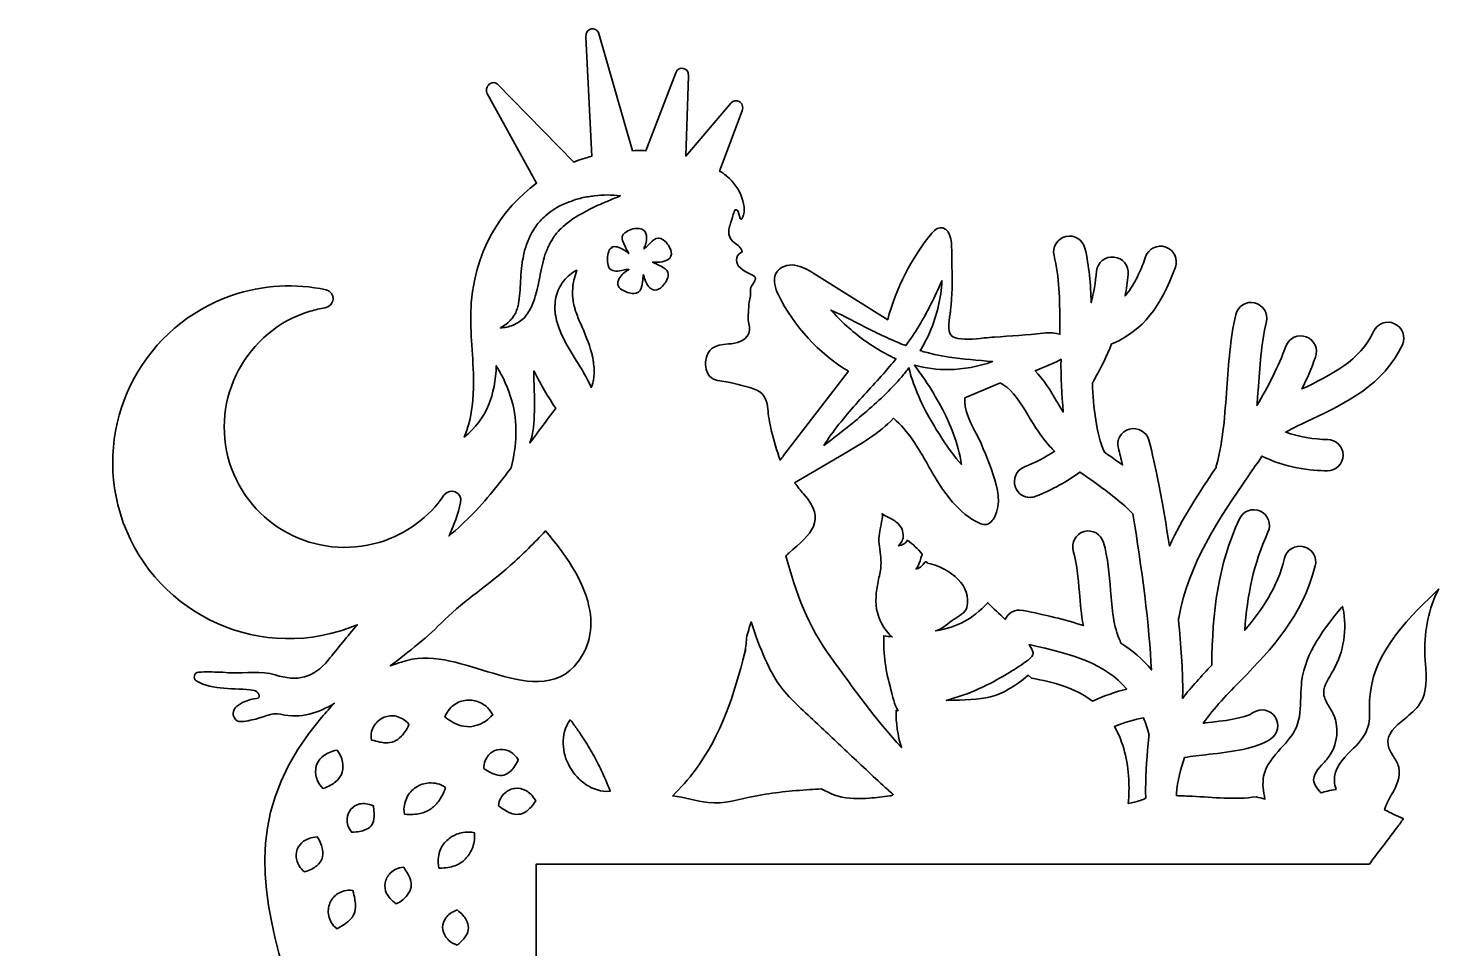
# Model space of a CAD drawing. Header units: millimetres. Extents: x 61 to 277, y 60 to 335.
# Drawn here: x 61 to 276.9, y 193.7 to 334.5 of the extents above; entities that cross this region are included whole.
import ezdxf

# ---------------------------------------------------------------- set-up
doc = ezdxf.new("R2010")
doc.units = ezdxf.units.MM
doc.header["$MEASUREMENT"] = 0
doc.layers.add('Layer 1', color=7, linetype='Continuous', lineweight=0)

# ---------------------------------------------------------------- blocks, each defined once
blk = doc.blocks.new('Block_0')
at = {"layer": 'Layer 1', "color": 18, "lineweight": 35, "true_color": 0x000000}
for points, knots in [([(276.93, 248.74), (276.93, 248.74), (276.44, 248.25), (276.44, 248.25), (271.46, 243.52), (266.63, 238.41), (266.35, 231.77), (266.31, 231.39), (266.35, 230.96), (266.35, 230.58), (266.35, 229.48), (266.35, 228.35), (265.99, 227.37), (265.54, 226.06), (264.51, 225), (263.52, 224.01), (262.22, 222.67), (260.84, 221.3), (260.95, 219.36), (260.98, 218.93), (261.06, 218.51), (261.2, 218.09), (260.77, 218.02), (260.35, 217.95), (259.89, 217.84), (259.54, 217.77), (259.22, 217.66), (258.9, 217.56), (258.83, 217.63), (258.73, 217.77), (258.66, 217.84), (258.3, 218.26), (257.92, 218.69), (257.81, 219.22), (257.6, 220.31), (258.44, 221.23), (259.26, 222.11), (259.47, 222.32), (259.68, 222.57), (259.86, 222.78), (261.51, 224.75), (261.83, 227.79), (260.56, 230.05), (260.46, 230.26), (260.28, 230.5), (260.17, 230.72), (259.82, 231.28), (259.5, 231.81), (259.36, 232.45), (259.15, 233.61), (259.86, 234.7), (260.46, 235.76), (260.56, 235.94), (260.67, 236.11), (260.77, 236.29), (262.4, 239.11), (262.93, 242.57), (262.26, 245.78), (262.26, 245.78), (262.18, 246.06), (262.18, 246.06), (262.18, 246.06), (261.97, 245.85), (261.97, 245.85), (259.54, 242.85), (256.54, 239.11), (255.94, 234.6), (255.87, 233.79), (255.83, 232.94), (255.8, 232.13), (255.76, 230.61), (255.73, 228.99), (255.13, 227.61), (254.63, 226.38), (253.68, 225.35), (252.77, 224.37), (251.64, 223.13), (250.47, 221.83), (250.12, 220.1), (249.91, 218.93), (250.05, 217.77), (250.33, 216.61), (249.87, 216.71), (249.41, 216.82), (248.96, 216.96), (245.82, 216.46), (242.36, 216.89), (239.22, 217.03), (238.41, 217.06), (237.56, 217.1), (236.75, 217.13), (236.78, 217.21), (236.78, 217.31), (236.78, 217.42), (236.96, 219.46), (237.38, 221.26), (238.02, 222.96), (239.11, 223.17), (240.42, 223.31), (241.76, 223.45), (245.25, 223.84), (248.88, 224.26), (251.21, 225.81), (252.31, 226.55), (252.62, 228.07), (251.88, 229.16), (251.14, 230.26), (249.63, 230.58), (248.53, 229.83), (247.16, 228.92), (243.98, 228.56), (241.19, 228.25), (241.09, 228.25), (240.98, 228.21), (240.88, 228.21), (242.57, 230.58), (244.62, 232.69), (246.77, 234.88), (251.35, 239.61), (256.05, 244.47), (258.02, 252.27), (258.37, 253.58), (257.56, 254.88), (256.26, 255.2), (254.95, 255.55), (253.65, 254.74), (253.33, 253.44), (252.2, 248.96), (249.91, 245.53), (247.23, 242.43), (247.61, 247.76), (248.57, 252.62), (250.79, 257.42), (251.35, 258.66), (250.82, 260.07), (249.63, 260.63), (248.39, 261.2), (246.98, 260.67), (246.42, 259.47), (243.1, 252.31), (242.29, 245.32), (242.18, 237.07), (240.63, 235.44), (239.08, 233.79), (237.7, 231.99), (237.74, 232.52), (237.74, 233.04), (237.74, 233.57), (237.74, 236.33), (237.49, 240.03), (237.07, 244.05), (237.1, 244.12), (237.14, 244.26), (237.14, 244.33), (238.62, 252.59), (243.06, 259.15), (247.83, 266.06), (248.5, 267.05), (249.2, 268.04), (249.87, 269.06), (253.19, 267.33), (257.49, 266.81), (259.89, 266.81), (261.23, 266.81), (262.29, 267.9), (262.29, 269.2), (262.29, 270.55), (261.2, 271.6), (259.89, 271.6), (257.85, 271.6), (255.45, 272.03), (253.51, 272.73), (254.74, 273.4), (256.05, 274.04), (257.49, 274.71), (262.64, 277.14), (268.5, 279.93), (271.36, 286.1), (271.92, 287.34), (271.39, 288.75), (270.16, 289.31), (268.92, 289.88), (267.51, 289.35), (266.95, 288.11), (264.94, 283.7), (260.42, 281.45), (255.98, 279.33), (256.75, 280.88), (257.46, 282.5), (258.06, 284.2), (258.52, 285.43), (257.88, 286.84), (256.65, 287.3), (255.41, 287.76), (254, 287.13), (253.54, 285.89), (252.34, 282.68), (250.82, 279.72), (249.1, 276.82), (249.17, 277.6), (249.2, 278.34), (249.27, 279.08), (249.52, 282.75), (249.77, 286.21), (250.54, 289.63), (250.82, 290.94), (250.05, 292.21), (248.74, 292.52), (247.44, 292.81), (246.17, 292.03), (245.85, 290.72), (245, 286.95), (244.76, 283.14), (244.47, 279.47), (244.19, 275.38), (243.95, 271.53), (242.92, 267.69), (242.89, 267.58), (242.85, 267.48), (242.85, 267.33), (240.28, 263.52), (237.7, 259.61), (235.69, 255.31), (234.74, 261.76), (233.57, 267.86), (232.55, 271.5), (232.2, 272.77), (230.89, 273.54), (229.59, 273.19), (228.28, 272.84), (227.54, 271.53), (227.89, 270.23), (228.11, 269.49), (228.28, 268.64), (228.53, 267.72), (227.93, 268.15), (227.29, 268.57), (226.73, 268.99), (226.38, 269.2), (226.06, 269.45), (225.74, 269.66), (224.51, 272.56), (224.05, 276.4), (223.91, 280.28), (223.98, 280.39), (224.12, 280.49), (224.15, 280.63), (225.25, 282.61), (226.13, 284.44), (226.84, 286.21), (226.94, 286.24), (227.05, 286.28), (227.12, 286.31), (231.56, 288.29), (234.46, 291.89), (236.61, 297.96), (237.07, 299.19), (236.4, 300.6), (235.13, 301.03), (233.89, 301.48), (232.48, 300.81), (232.06, 299.54), (231.14, 296.93), (230.15, 294.99), (228.92, 293.55), (229.13, 294.6), (229.27, 295.66), (229.38, 296.83), (229.52, 298.17), (228.56, 299.37), (227.22, 299.51), (225.88, 299.65), (224.68, 298.7), (224.54, 297.36), (224.37, 295.63), (224.12, 294.04), (223.73, 292.52), (223.66, 295.31), (223.41, 298.13), (222.78, 300.85), (222.46, 302.15), (221.16, 302.97), (219.85, 302.65), (218.55, 302.33), (217.73, 301.03), (218.05, 299.72), (218.83, 296.51), (218.93, 292.91), (218.93, 289.49), (218.93, 288.89), (218.93, 288.25), (218.93, 287.69), (218.26, 287.9), (217.42, 287.97), (216.39, 287.87), (213.92, 287.58), (211.42, 287.41), (208.91, 287.27), (208.42, 287.23), (207.89, 287.2), (207.33, 287.13), (205.81, 286.95), (204.05, 286.77), (202.81, 287.2), (201.58, 287.62), (201.93, 289.52), (202.14, 290.79), (202.18, 291.01), (202.21, 291.22), (202.21, 291.39), (202.49, 293.58), (202.46, 295.84), (202.42, 298.03), (202.42, 298.52), (202.39, 299.01), (202.39, 299.54), (202.39, 299.65), (202.39, 299.76), (202.39, 299.93), (202.39, 301.24), (202.42, 303.64), (201.01, 303.95), (200.45, 304.09), (199.85, 303.81), (199.32, 303.14), (196.18, 299.3), (193.85, 294.75), (192.58, 289.91), (192.58, 289.91), (181.29, 297), (181.29, 297), (180.41, 297.53), (179.46, 298.1), (178.33, 298.27), (177.34, 298.41), (176, 298.06), (175.47, 297), (174.94, 295.91), (175.4, 294.68), (175.86, 293.72), (178.22, 288.92), (182.03, 284.8), (186.58, 282.05), (186.58, 282.05), (176.64, 269.13), (176.64, 269.13), (176.46, 268.92), (176.32, 268.71), (176.14, 268.46), (175.05, 271.29), (174.34, 274.67), (174.24, 276.23), (174.17, 277.71), (173.5, 278.91), (172.05, 279.36), (170.5, 279.86), (168.87, 280.25), (167.22, 280.53), (166.76, 280.6), (166.3, 280.67), (165.91, 280.85), (164.99, 281.27), (164.61, 282.5), (164.71, 283.46), (164.99, 285.57), (165.98, 286.07), (168.24, 286.21), (169.4, 286.28), (170.78, 286.63), (171.31, 287.8), (171.63, 288.54), (171.27, 289.14), (171.24, 289.88), (171.2, 290.23), (171.24, 290.62), (171.27, 290.97), (171.31, 291.64), (171.31, 292.45), (171.49, 293.09), (171.7, 293.72), (171.45, 294.46), (171.73, 295.06), (171.94, 295.45), (172.47, 295.91), (172.3, 296.44), (172.23, 296.65), (170.53, 297.22), (169.76, 298.13), (169.47, 298.45), (169.37, 298.94), (169.47, 299.37), (169.58, 299.79), (169.93, 300.14), (170.32, 300.28), (170.18, 300.92), (169.62, 301.34), (169.09, 301.73), (168.38, 302.22), (168.1, 303.14), (168.31, 303.99), (168.38, 304.2), (168.42, 304.34), (168.45, 304.45), (168.63, 304.98), (168.8, 305.51), (168.95, 306), (169.02, 306.18), (169.09, 306.56), (169.23, 306.71), (169.3, 306.78), (169.44, 306.78), (169.58, 306.63), (169.69, 306.53), (169.93, 305.82), (170, 305.4), (170.04, 305.26), (170.22, 305.22), (170.25, 305.33), (171.27, 306.85), (170.04, 310.23), (167.99, 311.82), (167.92, 311.86), (167.89, 311.89), (167.85, 311.93), (167.85, 311.93), (167.89, 312), (167.89, 312), (167.53, 312.21), (167.22, 312.42), (166.86, 312.63), (166.86, 312.63), (170.32, 321.87), (170.32, 321.87), (170.53, 322.54), (170.25, 323.07), (169.86, 323.29), (169.44, 323.53), (168.95, 323.43), (168.63, 323.07), (168.63, 323.07), (161.68, 314.96), (161.68, 314.96), (161.68, 314.96), (162.1, 327.24), (162.1, 327.24), (162.14, 327.91), (161.71, 328.3), (161.29, 328.37), (160.9, 328.44), (160.37, 328.3), (160.16, 327.7), (160.16, 327.7), (155.57, 315.77), (155.57, 315.77), (155.4, 315.77), (155.22, 315.81), (155.05, 315.81), (154.55, 315.81), (154.02, 315.81), (153.53, 315.77), (153.53, 315.77), (148.31, 333.83), (148.31, 333.83), (148.1, 334.29), (147.64, 334.5), (147.18, 334.4), (146.76, 334.29), (146.3, 333.87), (146.37, 333.16), (146.37, 333.16), (147.28, 314.92), (147.28, 314.92), (146.4, 314.71), (145.49, 314.43), (144.53, 314.01), (144.53, 314.01), (132.82, 326), (132.82, 326), (132.43, 326.28), (131.94, 326.25), (131.59, 325.93), (131.23, 325.61), (130.99, 324.98), (131.34, 324.41), (131.34, 324.41), (138.85, 310.8), (138.85, 310.8), (133.63, 306.95), (128.98, 300.53), (128.76, 290.69), (128.69, 287.41), (129.26, 283.32), (129.19, 279.54), (129.12, 277), (128.8, 274.43), (127.78, 271.96), (131.27, 274.78), (132.5, 278.48), (132.68, 282.89), (134.8, 279.33), (135.78, 275.98), (135.68, 272.38), (135.64, 270.76), (135.4, 269.06), (134.94, 267.26), (134.16, 266.24), (133.39, 265.22), (132.57, 264.2), (130.42, 261.51), (128.06, 259.04), (125.45, 256.86), (126.22, 258.52), (126.82, 260.21), (127.21, 261.97), (127.56, 263.49), (125.55, 264.37), (124.67, 263.07), (122.38, 259.72), (118.96, 257.14), (114.76, 255.87), (105.09, 252.98), (94.86, 258.41), (91.86, 268.04), (88.83, 277.78), (94.4, 288.29), (104.18, 291.22), (104.95, 291.43), (105.69, 291.61), (106.5, 291.75), (108.02, 291.99), (108.13, 294.15), (106.61, 294.5), (101.99, 295.49), (97.01, 295.31), (92.15, 293.62), (78.99, 289.1), (71.4, 275.1), (74.75, 261.62), (78.49, 246.59), (93.98, 237.88), (108.66, 242.29), (109.61, 242.57), (110.49, 242.92), (111.41, 243.28), (109.89, 241.48), (108.41, 239.68), (106.93, 237.84), (104.7, 235.16), (102.2, 234.49), (98.81, 235.62), (96.73, 236.29), (94.3, 235.83), (92.04, 235.9), (91.51, 235.94), (90.95, 236.01), (90.42, 236.01), (89.32, 236.04), (88.19, 236.08), (87.1, 236.01), (86.43, 235.97), (86.18, 235.06), (86.75, 234.7), (89.36, 233.12), (92.5, 233.72), (95.6, 233.22), (96.2, 233.15), (96.84, 232.06), (95.96, 231.99), (94.26, 231.77), (91.37, 230.61), (92.75, 228.78), (93.31, 228.14), (94.65, 228.6), (95.29, 228.71), (96.77, 229.02), (98.35, 229.91), (99.66, 229.59), (102.83, 228.81), (105.41, 229.8), (107.91, 231.25), (107.24, 230.58), (106.61, 229.87), (105.94, 229.09), (83.4, 202.67), (112.39, 180.87), (107.42, 144.78), (107.03, 141.99), (104.32, 140.05), (102.16, 138.22), (97.9, 134.62), (92.64, 132.04), (87.56, 129.58), (67.8, 119.98), (61.17, 97.72), (61.07, 94.69), (61.03, 94.19), (61.03, 93.66), (61.07, 93.17), (61.14, 92.36), (61.52, 91.58), (62.09, 90.98), (62.16, 90.91), (62.19, 90.91), (62.3, 90.88), (62.37, 90.84), (62.37, 90.84), (62.44, 90.81), (62.62, 90.84), (62.76, 90.88), (62.94, 90.88), (64.17, 91.83), (65.48, 92.71), (66.85, 93.52), (73.84, 97.44), (82.8, 99.41), (90.49, 96.34), (92.75, 95.46), (94.93, 94.12), (96.73, 92.43), (96.73, 92.43), (96.77, 92.39), (96.77, 92.39), (97.26, 92), (97.79, 91.58), (98.28, 91.12), (98.46, 90.95), (98.74, 90.91), (98.95, 91.05), (99.62, 91.55), (100.37, 92), (101.11, 92.39), (104.1, 93.94), (107.35, 94.51), (110.7, 93.87), (118.43, 92.39), (123.37, 85.44), (126.47, 78.74), (126.54, 78.6), (126.68, 78.32), (126.75, 78.18), (126.82, 78.07), (126.86, 77.96), (126.93, 77.82), (126.96, 77.79), (126.96, 77.75), (127, 77.75), (127.35, 77.08), (127.74, 76.38), (128.2, 75.78), (128.41, 75.46), (128.62, 75.18), (128.87, 74.89), (128.55, 73.94), (128.13, 73.03), (127.63, 72.11), (127.25, 71.4), (126.79, 70.7), (126.4, 69.99), (126.33, 69.85), (126.22, 69.57), (126.15, 69.32), (126.68, 68.83), (125.8, 61), (126.26, 60.5), (126.4, 60.36), (126.72, 60.22), (127.11, 60.04), (128.09, 60.71), (129.08, 61.38), (130.17, 61.88), (130.39, 62.37), (130.6, 62.9), (130.88, 63.39), (131.55, 64.52), (132.5, 65.51), (133.77, 65.9), (134.87, 66.22), (135.89, 65.97), (136.98, 65.83), (137.05, 65.9), (137.12, 65.9), (137.2, 65.9), (137.48, 69.18), (138.08, 72.43), (138.78, 75.64), (138.78, 75.64), (138.78, 206.66), (138.78, 206.66), (138.78, 206.66), (266.31, 206.66), (266.31, 206.66), (267.76, 208.63), (269.24, 210.5), (270.69, 212.48), (270.76, 212.58), (270.9, 212.69), (270.97, 212.83), (271.14, 213.08), (271.32, 213.32), (271.5, 213.61), (270.55, 214.03), (269.56, 214.49), (268.64, 214.98), (268.85, 215.79), (269.31, 216.54), (269.7, 217.28), (270.44, 218.62), (271.18, 219.99), (270.79, 221.51), (270.65, 222.11), (270.3, 222.6), (269.98, 223.13), (269.63, 223.7), (269.31, 224.23), (269.17, 224.86), (268.89, 226.59), (270.26, 227.68), (271.71, 228.88), (272.56, 229.59), (273.47, 230.29), (274.04, 231.21), (275.2, 232.97), (275.03, 235.2), (274.88, 237.35), (274.85, 237.77), (274.81, 238.2), (274.81, 238.58), (274.67, 241.86), (275.27, 245.15), (276.58, 248.11), (276.58, 248.11), (276.93, 248.74), (276.93, 248.74)], [0, 0, 0, 0, 1, 1, 1, 2, 2, 2, 3, 3, 3, 4, 4, 4, 5, 5, 5, 6, 6, 6, 7, 7, 7, 8, 8, 8, 9, 9, 9, 10, 10, 10, 11, 11, 11, 12, 12, 12, 13, 13, 13, 14, 14, 14, 15, 15, 15, 16, 16, 16, 17, 17, 17, 18, 18, 18, 19, 19, 19, 20, 20, 20, 21, 21, 21, 22, 22, 22, 23, 23, 23, 24, 24, 24, 25, 25, 25, 26, 26, 26, 27, 27, 27, 28, 28, 28, 29, 29, 29, 30, 30, 30, 31, 31, 31, 32, 32, 32, 33, 33, 33, 34, 34, 34, 35, 35, 35, 36, 36, 36, 37, 37, 37, 38, 38, 38, 39, 39, 39, 40, 40, 40, 41, 41, 41, 42, 42, 42, 43, 43, 43, 44, 44, 44, 45, 45, 45, 46, 46, 46, 47, 47, 47, 48, 48, 48, 49, 49, 49, 50, 50, 50, 51, 51, 51, 52, 52, 52, 53, 53, 53, 54, 54, 54, 55, 55, 55, 56, 56, 56, 57, 57, 57, 58, 58, 58, 59, 59, 59, 60, 60, 60, 61, 61, 61, 62, 62, 62, 63, 63, 63, 64, 64, 64, 65, 65, 65, 66, 66, 66, 67, 67, 67, 68, 68, 68, 69, 69, 69, 70, 70, 70, 71, 71, 71, 72, 72, 72, 73, 73, 73, 74, 74, 74, 75, 75, 75, 76, 76, 76, 77, 77, 77, 78, 78, 78, 79, 79, 79, 80, 80, 80, 81, 81, 81, 82, 82, 82, 83, 83, 83, 84, 84, 84, 85, 85, 85, 86, 86, 86, 87, 87, 87, 88, 88, 88, 89, 89, 89, 90, 90, 90, 91, 91, 91, 92, 92, 92, 93, 93, 93, 94, 94, 94, 95, 95, 95, 96, 96, 96, 97, 97, 97, 98, 98, 98, 99, 99, 99, 100, 100, 100, 101, 101, 101, 102, 102, 102, 103, 103, 103, 104, 104, 104, 105, 105, 105, 106, 106, 106, 107, 107, 107, 108, 108, 108, 109, 109, 109, 110, 110, 110, 111, 111, 111, 112, 112, 112, 113, 113, 113, 114, 114, 114, 115, 115, 115, 116, 116, 116, 117, 117, 117, 118, 118, 118, 119, 119, 119, 120, 120, 120, 121, 121, 121, 122, 122, 122, 123, 123, 123, 124, 124, 124, 125, 125, 125, 126, 126, 126, 127, 127, 127, 128, 128, 128, 129, 129, 129, 130, 130, 130, 131, 131, 131, 132, 132, 132, 133, 133, 133, 134, 134, 134, 135, 135, 135, 136, 136, 136, 137, 137, 137, 138, 138, 138, 139, 139, 139, 140, 140, 140, 141, 141, 141, 142, 142, 142, 143, 143, 143, 144, 144, 144, 145, 145, 145, 146, 146, 146, 147, 147, 147, 148, 148, 148, 149, 149, 149, 150, 150, 150, 151, 151, 151, 152, 152, 152, 153, 153, 153, 154, 154, 154, 155, 155, 155, 156, 156, 156, 157, 157, 157, 158, 158, 158, 159, 159, 159, 160, 160, 160, 161, 161, 161, 162, 162, 162, 163, 163, 163, 164, 164, 164, 165, 165, 165, 166, 166, 166, 167, 167, 167, 168, 168, 168, 169, 169, 169, 170, 170, 170, 171, 171, 171, 172, 172, 172, 173, 173, 173, 174, 174, 174, 175, 175, 175, 176, 176, 176, 177, 177, 177, 178, 178, 178, 179, 179, 179, 180, 180, 180, 181, 181, 181, 182, 182, 182, 183, 183, 183, 184, 184, 184, 185, 185, 185, 186, 186, 186, 187, 187, 187, 188, 188, 188, 189, 189, 189, 190, 190, 190, 191, 191, 191, 192, 192, 192, 193, 193, 193, 194, 194, 194, 195, 195, 195, 196, 196, 196, 197, 197, 197, 198, 198, 198, 199, 199, 199, 200, 200, 200, 201, 201, 201, 202, 202, 202, 203, 203, 203, 204, 204, 204, 205, 205, 205, 206, 206, 206, 207, 207, 207, 208, 208, 208, 209, 209, 209, 210, 210, 210, 211, 211, 211, 212, 212, 212, 213, 213, 213, 214, 214, 214, 215, 215, 215, 216, 216, 216, 217, 217, 217, 218, 218, 218, 219, 219, 219, 220, 220, 220, 221, 221, 221, 222, 222, 222, 223, 223, 223, 224, 224, 224, 225, 225, 225, 226, 226, 226, 227, 227, 227, 228, 228, 228, 229, 229, 229, 230, 230, 230, 231, 231, 231, 232, 232, 232, 233, 233, 233, 234, 234, 234, 235, 235, 235, 236, 236, 236, 237, 237, 237, 238, 238, 238, 239, 239, 239, 240, 240, 240, 241, 241, 241, 242, 242, 242, 243, 243, 243, 244, 244, 244, 244]), ([(135.25, 289.1), (134.94, 288.92), (134.58, 288.89), (134.3, 288.78), (134.13, 288.75), (133.95, 288.75), (133.81, 288.71), (133.63, 288.68), (133.46, 288.68), (133.31, 288.68), (133.6, 288.89), (133.84, 289.03), (134.13, 289.21), (134.13, 289.21), (134.48, 289.49), (134.48, 289.49), (134.55, 289.56), (134.58, 289.56), (134.66, 289.63), (134.66, 289.63), (134.8, 289.81), (134.8, 289.81), (134.87, 289.91), (135.01, 290.02), (135.08, 290.12), (135.08, 290.12), (135.33, 290.48), (135.33, 290.48), (135.4, 290.58), (135.47, 290.69), (135.54, 290.83), (135.61, 290.94), (135.68, 291.04), (135.71, 291.18), (135.78, 291.32), (135.78, 291.43), (135.85, 291.54), (135.93, 291.64), (135.93, 291.78), (135.96, 291.92), (136.03, 292.17), (136.07, 292.45), (136.14, 292.73), (136.21, 293.3), (136.28, 293.86), (136.31, 294.46), (136.38, 295.66), (136.42, 296.93), (136.6, 298.27), (136.63, 298.63), (136.67, 298.94), (136.77, 299.26), (136.77, 299.26), (136.84, 299.76), (136.84, 299.76), (136.84, 299.76), (136.95, 300.25), (136.95, 300.25), (137.02, 300.6), (137.16, 300.92), (137.27, 301.27), (137.37, 301.63), (137.51, 301.94), (137.65, 302.26), (137.72, 302.44), (137.79, 302.61), (137.87, 302.75), (137.87, 302.75), (138.11, 303.25), (138.11, 303.25), (138.29, 303.57), (138.5, 303.88), (138.71, 304.2), (138.92, 304.48), (139.17, 304.76), (139.42, 305.05), (139.66, 305.33), (139.91, 305.54), (140.19, 305.82), (141.29, 306.78), (142.56, 307.48), (143.83, 307.94), (144.14, 308.05), (144.5, 308.15), (144.78, 308.29), (145.1, 308.36), (145.45, 308.47), (145.73, 308.54), (146.4, 308.72), (147.04, 308.75), (147.71, 308.89), (148.38, 308.96), (149.01, 308.96), (149.68, 309), (150.35, 309), (150.99, 308.93), (151.66, 308.89), (151.06, 308.61), (150.46, 308.36), (149.86, 308.12), (149.3, 307.87), (148.7, 307.62), (148.13, 307.38), (148.13, 307.38), (147.32, 306.99), (147.32, 306.99), (147.18, 306.92), (147.04, 306.88), (146.9, 306.78), (146.9, 306.78), (146.51, 306.56), (146.51, 306.56), (146.51, 306.56), (145.7, 306.14), (145.7, 306.14), (145.45, 306), (145.2, 305.82), (144.92, 305.68), (143.93, 305.05), (143.05, 304.38), (142.31, 303.6), (142.13, 303.39), (141.96, 303.21), (141.78, 303), (141.64, 302.79), (141.46, 302.58), (141.32, 302.33), (141.18, 302.08), (141.04, 301.91), (140.93, 301.66), (140.93, 301.66), (140.76, 301.31), (140.76, 301.31), (140.69, 301.2), (140.65, 301.1), (140.58, 300.95), (140.48, 300.71), (140.37, 300.46), (140.26, 300.21), (140.19, 299.97), (140.05, 299.72), (140.02, 299.4), (140.02, 299.4), (139.91, 299.01), (139.91, 299.01), (139.91, 299.01), (139.81, 298.59), (139.81, 298.59), (139.74, 298.31), (139.66, 298.03), (139.59, 297.74), (139.35, 296.58), (139.14, 295.35), (138.78, 294.04), (138.61, 293.37), (138.43, 292.73), (138.11, 292.06), (137.83, 291.39), (137.44, 290.79), (136.98, 290.23), (136.45, 289.84), (135.89, 289.35), (135.25, 289.1)], [0, 0, 0, 0, 1, 1, 1, 2, 2, 2, 3, 3, 3, 4, 4, 4, 5, 5, 5, 6, 6, 6, 7, 7, 7, 8, 8, 8, 9, 9, 9, 10, 10, 10, 11, 11, 11, 12, 12, 12, 13, 13, 13, 14, 14, 14, 15, 15, 15, 16, 16, 16, 17, 17, 17, 18, 18, 18, 19, 19, 19, 20, 20, 20, 21, 21, 21, 22, 22, 22, 23, 23, 23, 24, 24, 24, 25, 25, 25, 26, 26, 26, 27, 27, 27, 28, 28, 28, 29, 29, 29, 30, 30, 30, 31, 31, 31, 32, 32, 32, 33, 33, 33, 34, 34, 34, 35, 35, 35, 36, 36, 36, 37, 37, 37, 38, 38, 38, 39, 39, 39, 40, 40, 40, 41, 41, 41, 42, 42, 42, 43, 43, 43, 44, 44, 44, 45, 45, 45, 46, 46, 46, 47, 47, 47, 48, 48, 48, 49, 49, 49, 50, 50, 50, 51, 51, 51, 52, 52, 52, 53, 53, 53, 54, 54, 54, 54]), ([(158.96, 299.12), (158.61, 298.91), (158.19, 298.77), (157.76, 298.73), (157.41, 298.7), (156.99, 298.7), (156.6, 298.7), (156.85, 298.59), (157.13, 298.49), (157.41, 298.34), (157.76, 298.13), (158.15, 297.99), (158.5, 297.71), (158.89, 297.43), (159.1, 297), (158.96, 296.51), (158.89, 296.3), (158.82, 296.09), (158.71, 295.87), (158.43, 295.38), (158.08, 294.96), (157.62, 294.64), (157.13, 294.32), (156.67, 294.39), (156.25, 294.75), (155.93, 294.99), (155.75, 295.31), (155.57, 295.7), (155.43, 296.05), (155.33, 296.4), (155.19, 296.79), (155.15, 296.58), (155.12, 296.33), (155.12, 296.12), (155.05, 295.84), (155.05, 295.52), (154.98, 295.24), (154.94, 295.06), (154.9, 294.89), (154.87, 294.75), (154.69, 294.18), (154.27, 293.93), (153.71, 293.93), (153.04, 293.97), (152.47, 294.15), (151.91, 294.5), (151.24, 294.92), (151.09, 295.52), (151.48, 296.23), (151.84, 296.83), (152.33, 297.22), (152.89, 297.57), (152.93, 297.6), (152.96, 297.64), (152.96, 297.64), (152.65, 297.6), (152.36, 297.57), (152.08, 297.5), (151.73, 297.43), (151.34, 297.36), (150.99, 297.36), (150.78, 297.36), (150.64, 297.39), (150.5, 297.43), (150.14, 297.53), (149.93, 297.78), (149.82, 298.24), (149.61, 298.94), (149.65, 299.65), (149.9, 300.36), (149.97, 300.64), (150.14, 300.85), (150.39, 300.99), (150.32, 301.06), (150.5, 301.1), (150.71, 301.1), (151.02, 301.1), (151.38, 301.03), (151.66, 300.88), (152.15, 300.71), (152.58, 300.39), (152.93, 300.04), (152.93, 300.04), (152.96, 300.07), (152.96, 300.07), (152.82, 300.32), (152.65, 300.57), (152.51, 300.88), (152.33, 301.24), (152.15, 301.63), (152.01, 301.98), (151.84, 302.47), (151.94, 302.9), (152.36, 303.21), (152.65, 303.42), (153, 303.6), (153.32, 303.71), (153.67, 303.85), (154.09, 303.92), (154.52, 303.88), (155.19, 303.85), (155.57, 303.46), (155.65, 302.79), (155.72, 302.3), (155.65, 301.84), (155.5, 301.41), (155.43, 301.2), (155.33, 300.95), (155.29, 300.74), (155.5, 300.95), (155.72, 301.13), (155.93, 301.34), (156.21, 301.59), (156.46, 301.87), (156.77, 302.12), (157.27, 302.47), (157.73, 302.51), (158.22, 302.15), (158.86, 301.66), (159.28, 301.06), (159.46, 300.28), (159.56, 299.79), (159.38, 299.4), (158.96, 299.12)], [0, 0, 0, 0, 1, 1, 1, 2, 2, 2, 3, 3, 3, 4, 4, 4, 5, 5, 5, 6, 6, 6, 7, 7, 7, 8, 8, 8, 9, 9, 9, 10, 10, 10, 11, 11, 11, 12, 12, 12, 13, 13, 13, 14, 14, 14, 15, 15, 15, 16, 16, 16, 17, 17, 17, 18, 18, 18, 19, 19, 19, 20, 20, 20, 21, 21, 21, 22, 22, 22, 23, 23, 23, 24, 24, 24, 25, 25, 25, 26, 26, 26, 27, 27, 27, 28, 28, 28, 29, 29, 29, 30, 30, 30, 31, 31, 31, 32, 32, 32, 33, 33, 33, 34, 34, 34, 35, 35, 35, 36, 36, 36, 37, 37, 37, 38, 38, 38, 39, 39, 39, 40, 40, 40, 41, 41, 41, 41]), ([(141.78, 290.48), (141.78, 290.48), (141.71, 290.83), (141.71, 290.83), (141.68, 290.94), (141.68, 291.04), (141.68, 291.18), (141.64, 291.39), (141.64, 291.68), (141.64, 291.89), (141.64, 292.14), (141.68, 292.38), (141.68, 292.59), (141.71, 292.81), (141.75, 293.09), (141.78, 293.3), (141.99, 294.25), (142.42, 295.1), (142.98, 295.84), (143.55, 296.55), (144.22, 297.11), (144.99, 297.5), (144.99, 297.5), (144.64, 296.26), (144.64, 296.26), (144.53, 295.87), (144.43, 295.49), (144.39, 295.13), (144.36, 294.57), (144.32, 293.9), (144.39, 293.19), (144.43, 292.84), (144.5, 292.52), (144.53, 292.24), (144.57, 292.06), (144.6, 291.92), (144.67, 291.75), (144.71, 291.57), (144.74, 291.43), (144.82, 291.25), (145.03, 290.58), (145.31, 289.95), (145.59, 289.28), (146.19, 287.9), (146.86, 286.42), (147.28, 284.76), (147.36, 284.55), (147.39, 284.34), (147.43, 284.13), (147.5, 283.92), (147.5, 283.7), (147.53, 283.49), (147.6, 283.07), (147.64, 282.65), (147.64, 282.19), (147.64, 281.98), (147.64, 281.76), (147.64, 281.52), (147.6, 281.31), (147.6, 281.09), (147.57, 280.85), (147.53, 280.74), (147.53, 280.63), (147.5, 280.53), (147.5, 280.53), (147.43, 280.21), (147.43, 280.21), (147.36, 280), (147.32, 279.79), (147.21, 279.58), (146.47, 281.16), (145.73, 282.4), (144.89, 283.7), (144.07, 285.01), (143.23, 286.35), (142.56, 287.94), (142.2, 288.75), (141.92, 289.6), (141.78, 290.48)], [0, 0, 0, 0, 1, 1, 1, 2, 2, 2, 3, 3, 3, 4, 4, 4, 5, 5, 5, 6, 6, 6, 7, 7, 7, 8, 8, 8, 9, 9, 9, 10, 10, 10, 11, 11, 11, 12, 12, 12, 13, 13, 13, 14, 14, 14, 15, 15, 15, 16, 16, 16, 17, 17, 17, 18, 18, 18, 19, 19, 19, 20, 20, 20, 21, 21, 21, 22, 22, 22, 23, 23, 23, 24, 24, 24, 25, 25, 25, 26, 26, 26, 26]), ([(187.68, 276.97), (189.41, 278.94), (191.21, 280.81), (192.86, 282.75), (193.22, 283.14), (193.53, 283.56), (193.85, 283.95), (193.71, 284.02), (193.53, 284.09), (193.39, 284.16), (192.9, 284.41), (192.33, 284.66), (191.84, 284.97), (190.82, 285.54), (189.87, 286.17), (188.95, 286.81), (187.11, 288.18), (185.38, 289.67), (183.9, 291.39), (185.91, 290.51), (187.89, 289.42), (189.87, 288.43), (190.85, 287.94), (191.84, 287.44), (192.83, 287.02), (193.64, 286.63), (194.49, 286.28), (195.37, 285.96), (196.07, 286.91), (196.74, 287.94), (197.34, 288.92), (198.68, 291.11), (199.78, 293.44), (200.87, 295.87), (200.77, 293.19), (200.1, 290.55), (199.04, 288.04), (198.61, 287.06), (198.08, 286.1), (197.56, 285.19), (199, 284.76), (200.48, 284.44), (202, 284.2), (204.12, 283.85), (206.34, 283.74), (208.63, 283.53), (206.48, 282.72), (204.19, 282.33), (201.89, 282.29), (200.17, 282.29), (198.37, 282.5), (196.67, 282.96), (197.24, 282.19), (197.77, 281.45), (198.33, 280.67), (199.18, 279.36), (199.99, 278.02), (200.73, 276.68), (201.47, 275.31), (202.11, 273.86), (202.67, 272.42), (203.2, 270.93), (203.66, 269.42), (203.87, 267.79), (202.78, 269.03), (201.86, 270.26), (201.01, 271.57), (200.17, 272.87), (199.35, 274.21), (198.61, 275.55), (197.87, 276.93), (197.24, 278.38), (196.67, 279.82), (196.32, 280.74), (196.04, 281.62), (195.83, 282.57), (195.47, 282.12), (195.12, 281.66), (194.73, 281.2), (192.97, 279.15), (191.03, 277.35), (189.02, 275.63), (187.01, 273.93), (184.96, 272.27), (182.81, 270.69), (184.22, 272.94), (185.95, 274.99), (187.68, 276.97)], [0, 0, 0, 0, 1, 1, 1, 2, 2, 2, 3, 3, 3, 4, 4, 4, 5, 5, 5, 6, 6, 6, 7, 7, 7, 8, 8, 8, 9, 9, 9, 10, 10, 10, 11, 11, 11, 12, 12, 12, 13, 13, 13, 14, 14, 14, 15, 15, 15, 16, 16, 16, 17, 17, 17, 18, 18, 18, 19, 19, 19, 20, 20, 20, 21, 21, 21, 22, 22, 22, 23, 23, 23, 24, 24, 24, 25, 25, 25, 26, 26, 26, 27, 27, 27, 28, 28, 28, 29, 29, 29, 29]), ([(217.7, 283.17), (218.16, 283.39), (218.65, 283.56), (219.11, 283.88), (219.07, 281.27), (219.18, 278.52), (219.46, 275.8), (219.11, 276.33), (218.79, 276.9), (218.44, 277.46), (217.49, 279.08), (216.46, 280.74), (215.16, 282.12), (215.16, 282.12), (217.7, 283.17), (217.7, 283.17)], [0, 0, 0, 0, 1, 1, 1, 2, 2, 2, 3, 3, 3, 4, 4, 4, 5, 5, 5, 5]), ([(138.43, 282.12), (139.52, 280), (140.58, 278.09), (141.78, 276.37), (140.44, 274.6), (139.14, 272.84), (137.83, 271.07), (138.32, 272.59), (138.5, 274.21), (138.5, 275.91), (138.57, 278.06), (138.39, 280.25), (138.43, 282.12)], [0, 0, 0, 0, 1, 1, 1, 2, 2, 2, 3, 3, 3, 4, 4, 4, 4]), ([(228.25, 240.45), (228.21, 240.56), (228.18, 240.67), (228.14, 240.81), (227.15, 242.92), (226.91, 245.64), (226.7, 248.53), (226.48, 250.97), (226.31, 253.47), (225.6, 255.87), (225.25, 257.14), (223.91, 257.88), (222.64, 257.53), (221.37, 257.18), (220.63, 255.83), (220.98, 254.56), (221.54, 252.66), (221.72, 250.47), (221.93, 248.21), (222.07, 246.56), (222.21, 244.79), (222.53, 243.13), (219.71, 244.09), (216.64, 244.76), (213.32, 245.46), (213.32, 245.46), (213.25, 245.46), (213.25, 245.46), (212.13, 245.71), (211, 245.11), (210.54, 244.09), (209.66, 244.93), (208.77, 245.75), (207.89, 246.63), (205.39, 244.02), (203.45, 242.99), (199.92, 242.32), (200.8, 242.5), (202, 243.59), (202.74, 244.12), (203.41, 244.58), (204.51, 245.07), (204.68, 245.92), (205.07, 247.51), (204.51, 249.06), (203.38, 250.19), (202.11, 251.46), (200.45, 252.34), (198.68, 252.69), (198.54, 252.94), (198.37, 253.01), (198.23, 252.77), (197.7, 251.92), (196.92, 251.81), (196.92, 251.81), (197.31, 252.13), (197.87, 254.07), (197.87, 254.07), (197.2, 254.88), (196.46, 255.59), (195.62, 256.19), (195.16, 255.55), (194.95, 255.52), (194.2, 255.34), (194.24, 255.38), (194.27, 255.41), (194.27, 255.41), (194.91, 256.08), (195.02, 256.47), (194.91, 257.35), (194.84, 258.09), (194.27, 258.73), (193.68, 259.15), (193.04, 259.57), (192.37, 259.82), (191.73, 260.24), (191.95, 260.1), (191.42, 257.95), (191.38, 257.63), (191.35, 257.07), (191.17, 256.61), (191.24, 256.05), (191.35, 254.95), (191.56, 253.82), (191.56, 252.73), (191.56, 251.95), (191.42, 251.25), (191.24, 250.47), (190.89, 248.92), (190.64, 247.26), (190.89, 245.67), (191.1, 244.3), (191.98, 242.46), (193.29, 241.41), (192.86, 241.48), (192.41, 241.51), (191.98, 241.58), (191.91, 238.8), (192.3, 236.01), (193.08, 233.36), (193.32, 232.41), (193.6, 230.96), (194.17, 230.12), (194.1, 230.15), (193.96, 230.15), (193.89, 230.19), (193.82, 228.25), (194.1, 226.34), (194.7, 224.47), (190.75, 228.74), (187.36, 233.54), (183.97, 238.16), (180.41, 242.92), (178.51, 248.25), (176.99, 253.79), (177.16, 253.96), (177.34, 254.11), (177.48, 254.28), (180.76, 257.1), (183.41, 259.19), (179.67, 263.31), (179.18, 263.81), (178.82, 264.44), (178.33, 264.97), (178.33, 264.97), (185.84, 269.38), (185.84, 269.38), (188.52, 270.93), (191.28, 272.56), (193.46, 274.85), (195.76, 272.91), (197.31, 270.23), (198.79, 267.62), (199, 267.23), (199.25, 266.84), (199.46, 266.45), (201.26, 263.38), (203.38, 260.31), (206.62, 258.8), (206.87, 258.69), (207.15, 258.59), (207.47, 258.59), (208.28, 258.59), (208.74, 259.36), (208.91, 259.68), (210.01, 261.73), (209.41, 264.23), (208.74, 266.21), (208.03, 268.36), (207.15, 270.47), (206.13, 272.52), (206.13, 272.52), (205.92, 272.87), (205.92, 272.87), (205.1, 274.5), (204.26, 276.19), (204.4, 277.95), (204.4, 277.95), (209.87, 280.25), (209.87, 280.25), (209.97, 280.18), (210.08, 280.07), (210.22, 280), (211.81, 279.08), (212.9, 277.21), (214.1, 275.27), (215.05, 273.69), (216.08, 271.99), (217.42, 270.55), (217.63, 270.3), (217.91, 270.05), (218.12, 269.8), (216.75, 268.89), (215.12, 268.04), (213.5, 267.41), (212.27, 266.91), (211.67, 265.54), (212.13, 264.27), (212.48, 263.31), (213.4, 262.75), (214.38, 262.75), (214.67, 262.75), (214.98, 262.82), (215.27, 262.93), (217.7, 263.88), (220.1, 265.18), (222, 266.63), (222.64, 266.17), (223.24, 265.75), (223.87, 265.32), (226.1, 263.67), (228.11, 262.33), (229.98, 260.31), (230.01, 260.28), (230.05, 260.24), (230.08, 260.21), (231.46, 252.38), (232.66, 242.78), (232.94, 236.36), (231.6, 238.02), (230.01, 239.36), (228.25, 240.45)], [0, 0, 0, 0, 1, 1, 1, 2, 2, 2, 3, 3, 3, 4, 4, 4, 5, 5, 5, 6, 6, 6, 7, 7, 7, 8, 8, 8, 9, 9, 9, 10, 10, 10, 11, 11, 11, 12, 12, 12, 13, 13, 13, 14, 14, 14, 15, 15, 15, 16, 16, 16, 17, 17, 17, 18, 18, 18, 19, 19, 19, 20, 20, 20, 21, 21, 21, 22, 22, 22, 23, 23, 23, 24, 24, 24, 25, 25, 25, 26, 26, 26, 27, 27, 27, 28, 28, 28, 29, 29, 29, 30, 30, 30, 31, 31, 31, 32, 32, 32, 33, 33, 33, 34, 34, 34, 35, 35, 35, 36, 36, 36, 37, 37, 37, 38, 38, 38, 39, 39, 39, 40, 40, 40, 41, 41, 41, 42, 42, 42, 43, 43, 43, 44, 44, 44, 45, 45, 45, 46, 46, 46, 47, 47, 47, 48, 48, 48, 49, 49, 49, 50, 50, 50, 51, 51, 51, 52, 52, 52, 53, 53, 53, 54, 54, 54, 55, 55, 55, 56, 56, 56, 57, 57, 57, 58, 58, 58, 59, 59, 59, 60, 60, 60, 61, 61, 61, 62, 62, 62, 63, 63, 63, 64, 64, 64, 65, 65, 65, 66, 66, 66, 67, 67, 67, 67]), ([(131.37, 236.08), (127.04, 237.38), (122.45, 239.11), (118.15, 237.56), (117.65, 237.38), (117.09, 237.21), (116.45, 237), (119.38, 239.15), (122.17, 241.44), (124.78, 244.05), (127.85, 247.05), (131.59, 249.41), (134.8, 252.31), (136.7, 254), (138.5, 255.83), (140.23, 257.63), (143.09, 254.14), (145.91, 250.44), (146.86, 246.06), (147.6, 242.75), (146.93, 239.43), (144.6, 236.89), (141.08, 233.12), (135.64, 234.81), (131.37, 236.08)], [0, 0, 0, 0, 1, 1, 1, 2, 2, 2, 3, 3, 3, 4, 4, 4, 5, 5, 5, 6, 6, 6, 7, 7, 7, 8, 8, 8, 8]), ([(192.9, 217.1), (191.84, 216.96), (190.82, 216.82), (189.76, 216.75), (188.21, 216.64), (186.51, 216.64), (185, 217.06), (184.08, 217.31), (183.23, 217.73), (182.42, 218.16), (181.82, 218.12), (181.26, 218.09), (180.66, 218.05), (177.84, 217.88), (175.08, 217.59), (172.3, 217.06), (169.93, 216.61), (167.53, 215.79), (165.1, 216.08), (163.23, 216.29), (161.5, 216.89), (159.67, 217.1), (160.9, 218.33), (162.07, 219.64), (163.16, 221.09), (167.15, 226.48), (169.09, 232.59), (170.71, 239.04), (170.67, 238.87), (170.85, 239.68), (170.89, 239.99), (170.92, 240.42), (170.96, 240.84), (170.96, 241.23), (171.17, 242.08), (171.45, 242.89), (171.66, 243.7), (173.04, 239.54), (174.55, 236.08), (175.93, 234.17), (177.48, 232.02), (179.53, 230.26), (181.5, 228.42), (183.23, 226.77), (184.96, 225.14), (186.69, 223.52), (188.67, 221.69), (190.61, 219.82), (192.58, 218.05), (192.83, 217.84), (193.11, 217.56), (193.43, 217.28), (193.29, 217.17), (193.08, 217.13), (192.9, 217.1)], [0, 0, 0, 0, 1, 1, 1, 2, 2, 2, 3, 3, 3, 4, 4, 4, 5, 5, 5, 6, 6, 6, 7, 7, 7, 8, 8, 8, 9, 9, 9, 10, 10, 10, 11, 11, 11, 12, 12, 12, 13, 13, 13, 14, 14, 14, 15, 15, 15, 16, 16, 16, 17, 17, 17, 18, 18, 18, 18]), ([(214.59, 235.09), (214.59, 235.09), (214.1, 235.55), (214.1, 235.55), (209.69, 231.85), (207.29, 231.77), (201.54, 231.7), (203.27, 232.16), (204.96, 232.76), (206.59, 233.5), (208.7, 234.46), (210.75, 235.62), (212.72, 236.93), (213.32, 237.31), (214.98, 238.37), (214.84, 238.9), (214.74, 239.4), (214.49, 239.85), (214.21, 240.24), (221.02, 238.72), (225.88, 237.35), (229.16, 233.43), (227.54, 233.04), (225.81, 232.41), (223.94, 231.6), (221.33, 233.57), (217.91, 234.53), (214.59, 235.09)], [0, 0, 0, 0, 1, 1, 1, 2, 2, 2, 3, 3, 3, 4, 4, 4, 5, 5, 5, 6, 6, 6, 7, 7, 7, 8, 8, 8, 9, 9, 9, 9]), ([(170.71, 239.04), (170.71, 239.04), (170.71, 239.08), (170.74, 239.11), (170.74, 239.08), (170.74, 239.04), (170.71, 239.04)], [0, 0, 0, 0, 1, 1, 1, 2, 2, 2, 2]), ([(170.85, 239.5), (170.81, 239.36), (170.78, 239.18), (170.74, 239.04), (170.78, 239.15), (170.81, 239.29), (170.85, 239.5)], [0, 0, 0, 0, 1, 1, 1, 2, 2, 2, 2]), ([(128.55, 227.68), (128.02, 227.65), (127.46, 227.75), (126.86, 227.97), (126.26, 228.18), (125.62, 228.49), (124.81, 229.2), (125.2, 230.15), (125.77, 230.72), (126.4, 231.14), (127.04, 231.56), (127.71, 231.7), (128.38, 231.74), (129.05, 231.77), (129.75, 231.63), (130.39, 231.28), (131.06, 230.93), (131.62, 230.43), (132.12, 229.48), (131.41, 228.71), (130.81, 228.35), (130.21, 228.07), (129.61, 227.82), (129.08, 227.72), (128.55, 227.68)], [0, 0, 0, 0, 1, 1, 1, 2, 2, 2, 3, 3, 3, 4, 4, 4, 5, 5, 5, 6, 6, 6, 7, 7, 7, 8, 8, 8, 8]), ([(114.02, 227.89), (114.37, 228.46), (114.94, 228.88), (115.5, 229.13), (116.1, 229.34), (116.73, 229.41), (117.37, 229.27), (118.04, 229.09), (118.64, 228.78), (119.31, 228.04), (118.92, 227.12), (118.53, 226.62), (118.15, 226.24), (117.79, 225.85), (117.4, 225.57), (117.02, 225.43), (116.63, 225.28), (116.21, 225.21), (115.68, 225.21), (115.15, 225.25), (114.55, 225.35), (113.56, 225.64), (113.42, 226.62), (113.63, 227.33), (114.02, 227.89)], [0, 0, 0, 0, 1, 1, 1, 2, 2, 2, 3, 3, 3, 4, 4, 4, 5, 5, 5, 6, 6, 6, 7, 7, 7, 8, 8, 8, 8]), ([(232.55, 226.06), (232.3, 223.48), (232.06, 220.8), (232.06, 218.16), (232.06, 217.66), (232.06, 217.21), (232.09, 216.75), (231.81, 216.61), (231.53, 216.5), (231.25, 216.39), (230.61, 216.18), (230.01, 216.04), (229.41, 215.94), (229.52, 217.17), (229.55, 218.44), (229.48, 219.67), (229.34, 222.46), (228.67, 225.28), (227.29, 227.72), (228.95, 228.39), (230.43, 228.81), (231.74, 229.02), (232.06, 228.21), (232.34, 227.37), (232.59, 226.45), (232.59, 226.31), (232.55, 226.2), (232.55, 226.06)], [0, 0, 0, 0, 1, 1, 1, 2, 2, 2, 3, 3, 3, 4, 4, 4, 5, 5, 5, 6, 6, 6, 7, 7, 7, 8, 8, 8, 9, 9, 9, 9]), ([(146.44, 218.79), (145.42, 219.5), (144.53, 220.42), (143.93, 221.51), (143.3, 222.6), (142.95, 223.8), (142.91, 225.07), (142.87, 226.31), (143.12, 227.61), (144, 228.71), (144.22, 228.42), (144.43, 228.18), (144.6, 227.93), (144.78, 227.68), (144.96, 227.44), (145.1, 227.22), (145.27, 227.01), (145.42, 226.77), (145.56, 226.55), (145.7, 226.34), (145.84, 226.13), (145.98, 225.92), (146.51, 225.11), (147, 224.3), (147.46, 223.48), (147.92, 222.67), (148.34, 221.86), (148.77, 220.94), (149.19, 220.03), (149.65, 219.07), (150.11, 217.81), (148.73, 217.66), (147.5, 218.16), (146.44, 218.79)], [0, 0, 0, 0, 1, 1, 1, 2, 2, 2, 3, 3, 3, 4, 4, 4, 5, 5, 5, 6, 6, 6, 7, 7, 7, 8, 8, 8, 9, 9, 9, 10, 10, 10, 11, 11, 11, 11]), ([(105.27, 222.04), (105.48, 222.53), (105.8, 222.96), (106.29, 223.27), (106.79, 223.59), (107.35, 223.91), (108.3, 224.08), (108.94, 223.31), (109.11, 222.64), (109.18, 222), (109.26, 221.37), (109.15, 220.84), (108.97, 220.38), (108.76, 219.92), (108.48, 219.57), (108.06, 219.22), (107.6, 218.86), (107.07, 218.55), (106.15, 218.23), (105.45, 218.9), (105.2, 219.6), (105.06, 220.24), (104.95, 220.98), (105.02, 221.58), (105.27, 222.04)], [0, 0, 0, 0, 1, 1, 1, 2, 2, 2, 3, 3, 3, 4, 4, 4, 5, 5, 5, 6, 6, 6, 7, 7, 7, 8, 8, 8, 8]), ([(130.77, 221.26), (130.77, 222.21), (131.09, 222.85), (131.48, 223.31), (131.83, 223.77), (132.33, 224.01), (132.82, 224.15), (133.31, 224.26), (133.88, 224.23), (134.41, 224.05), (134.94, 223.84), (135.5, 223.45), (136.03, 222.67), (135.68, 221.79), (135.29, 221.3), (134.94, 220.94), (134.58, 220.59), (134.2, 220.38), (133.81, 220.27), (133.42, 220.2), (133, 220.2), (132.57, 220.35), (132.08, 220.52), (131.59, 220.73), (130.77, 221.26)], [0, 0, 0, 0, 1, 1, 1, 2, 2, 2, 3, 3, 3, 4, 4, 4, 5, 5, 5, 6, 6, 6, 7, 7, 7, 8, 8, 8, 8]), ([(124.92, 218.37), (124.57, 217.38), (124.21, 216.78), (123.82, 216.25), (123.44, 215.72), (123.05, 215.37), (122.59, 215.05), (122.13, 214.74), (121.64, 214.56), (121, 214.38), (120.33, 214.28), (119.63, 214.17), (118.6, 214.31), (118.43, 215.37), (118.67, 216.11), (118.96, 216.82), (119.31, 217.49), (119.77, 218.02), (120.37, 218.4), (120.97, 218.79), (121.67, 219.04), (122.41, 219.07), (123.26, 219.11), (124.07, 218.97), (124.92, 218.37)], [0, 0, 0, 0, 1, 1, 1, 2, 2, 2, 3, 3, 3, 4, 4, 4, 5, 5, 5, 6, 6, 6, 7, 7, 7, 8, 8, 8, 8]), ([(137.34, 214.77), (136.88, 214.45), (136.49, 214.28), (136.07, 214.28), (135.64, 214.21), (135.25, 214.31), (134.8, 214.49), (134.3, 214.7), (133.84, 214.98), (133.03, 215.58), (133.1, 216.5), (133.49, 217.06), (133.98, 217.52), (134.48, 217.95), (135.01, 218.19), (135.57, 218.23), (136.1, 218.3), (136.67, 218.19), (137.2, 217.91), (137.69, 217.63), (138.22, 217.17), (138.71, 216.36), (138.22, 215.55), (137.76, 215.09), (137.34, 214.77)], [0, 0, 0, 0, 1, 1, 1, 2, 2, 2, 3, 3, 3, 4, 4, 4, 5, 5, 5, 6, 6, 6, 7, 7, 7, 8, 8, 8, 8]), ([(109.85, 213.54), (109.89, 214.14), (110.07, 214.63), (110.42, 215.05), (110.77, 215.44), (111.23, 215.72), (111.8, 215.86), (112.36, 215.97), (113.03, 215.94), (113.88, 215.55), (114.02, 214.59), (113.98, 214.03), (113.95, 213.57), (113.88, 213.08), (113.74, 212.76), (113.49, 212.48), (113.24, 212.2), (112.96, 212.02), (112.54, 211.88), (112.08, 211.7), (111.55, 211.56), (110.56, 211.53), (109.96, 212.27), (109.82, 212.9), (109.85, 213.54)], [0, 0, 0, 0, 1, 1, 1, 2, 2, 2, 3, 3, 3, 4, 4, 4, 5, 5, 5, 6, 6, 6, 7, 7, 7, 8, 8, 8, 8]), ([(127.92, 207.43), (127.49, 207.01), (126.96, 206.62), (126.33, 206.41), (125.66, 206.2), (124.95, 206.02), (123.9, 206.06), (123.68, 207.08), (123.82, 207.86), (124, 208.56), (124.21, 209.23), (124.6, 209.8), (125.1, 210.26), (125.59, 210.71), (126.15, 211.07), (126.82, 211.31), (127.49, 211.53), (128.27, 211.67), (129.33, 211.46), (129.4, 210.4), (129.22, 209.66), (128.98, 209.02), (128.69, 208.35), (128.34, 207.86), (127.92, 207.43)], [0, 0, 0, 0, 1, 1, 1, 2, 2, 2, 3, 3, 3, 4, 4, 4, 5, 5, 5, 6, 6, 6, 7, 7, 7, 8, 8, 8, 8]), ([(103.33, 205.46), (102.59, 206.09), (102.31, 206.69), (102.13, 207.26), (101.99, 207.82), (102.02, 208.39), (102.2, 208.88), (102.41, 209.37), (102.69, 209.83), (103.19, 210.15), (103.68, 210.47), (104.28, 210.75), (105.27, 210.82), (105.8, 210.01), (105.97, 209.44), (106.08, 208.88), (106.15, 208.35), (106.15, 207.93), (106.01, 207.5), (105.87, 207.12), (105.62, 206.73), (105.2, 206.41), (104.74, 206.06), (104.25, 205.74), (103.33, 205.46)], [0, 0, 0, 0, 1, 1, 1, 2, 2, 2, 3, 3, 3, 4, 4, 4, 5, 5, 5, 6, 6, 6, 7, 7, 7, 8, 8, 8, 8]), ([(117.37, 200.59), (116.56, 201.12), (116.17, 201.65), (115.89, 202.18), (115.64, 202.71), (115.57, 203.27), (115.68, 203.8), (115.75, 204.33), (116.03, 204.86), (116.49, 205.32), (116.95, 205.74), (117.55, 206.13), (118.5, 206.2), (119.03, 205.39), (119.31, 204.89), (119.49, 204.4), (119.66, 203.91), (119.7, 203.52), (119.63, 203.13), (119.56, 202.74), (119.38, 202.32), (119.03, 201.89), (118.67, 201.44), (118.25, 201.01), (117.37, 200.59)], [0, 0, 0, 0, 1, 1, 1, 2, 2, 2, 3, 3, 3, 4, 4, 4, 5, 5, 5, 6, 6, 6, 7, 7, 7, 8, 8, 8, 8]), ([(110.91, 199.07), (110.77, 198.68), (110.49, 198.33), (110.1, 197.98), (109.71, 197.63), (109.18, 197.24), (108.3, 196.78), (107.49, 197.38), (107.17, 198.05), (107.03, 198.76), (106.89, 199.43), (106.96, 200.1), (107.21, 200.7), (107.46, 201.3), (107.88, 201.79), (108.44, 202.14), (109.01, 202.49), (109.71, 202.74), (110.7, 202.64), (110.98, 201.61), (111.09, 200.98), (111.12, 200.45), (111.16, 199.92), (111.05, 199.46), (110.91, 199.07)], [0, 0, 0, 0, 1, 1, 1, 2, 2, 2, 3, 3, 3, 4, 4, 4, 5, 5, 5, 6, 6, 6, 7, 7, 7, 8, 8, 8, 8]), ([(126.68, 194.27), (125.77, 194.59), (125.31, 195.05), (124.95, 195.51), (124.6, 196), (124.46, 196.5), (124.46, 196.99), (124.46, 197.49), (124.64, 197.98), (124.95, 198.44), (125.31, 198.9), (125.8, 199.32), (126.68, 199.64), (127.42, 199.07), (127.81, 198.58), (128.06, 198.16), (128.31, 197.73), (128.41, 197.34), (128.41, 196.92), (128.41, 196.53), (128.31, 196.11), (128.02, 195.69), (127.81, 195.3), (127.39, 194.87), (126.68, 194.27)], [0, 0, 0, 0, 1, 1, 1, 2, 2, 2, 3, 3, 3, 4, 4, 4, 5, 5, 5, 6, 6, 6, 7, 7, 7, 8, 8, 8, 8])]:
    blk.add_open_spline(points, degree=3, knots=knots, dxfattribs=at)

msp = doc.modelspace()

# ---------------------------------------------------------------- block references
at = {"layer": 'Layer 1'}
msp.add_blockref('Block_0', (0, 0), dxfattribs=at)

doc.saveas('drawing.dxf')
